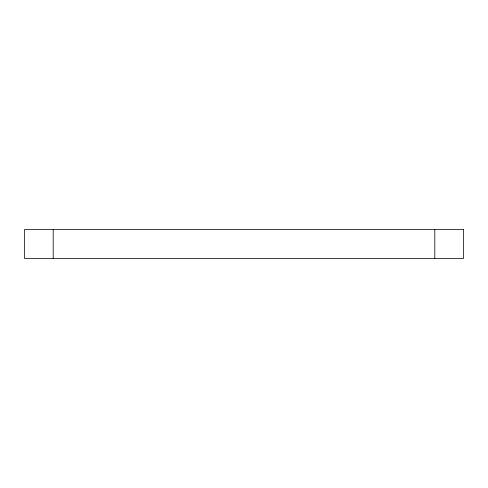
<?xml version="1.0" encoding="UTF-8"?>
<svg xmlns="http://www.w3.org/2000/svg" width="488" height="488" viewBox="0 0 488 488"><rect width="100%" height="100%" fill="white"/><g stroke="black" fill="none" stroke-linecap="round" stroke-linejoin="round"><path stroke-width="0.73" d="M434.802 229.598L434.802 258.402M53.198 229.598L53.198 258.402M463.6 229.598L24.4 229.598L24.4 258.402L463.6 258.402L463.6 229.598"/></g></svg>
